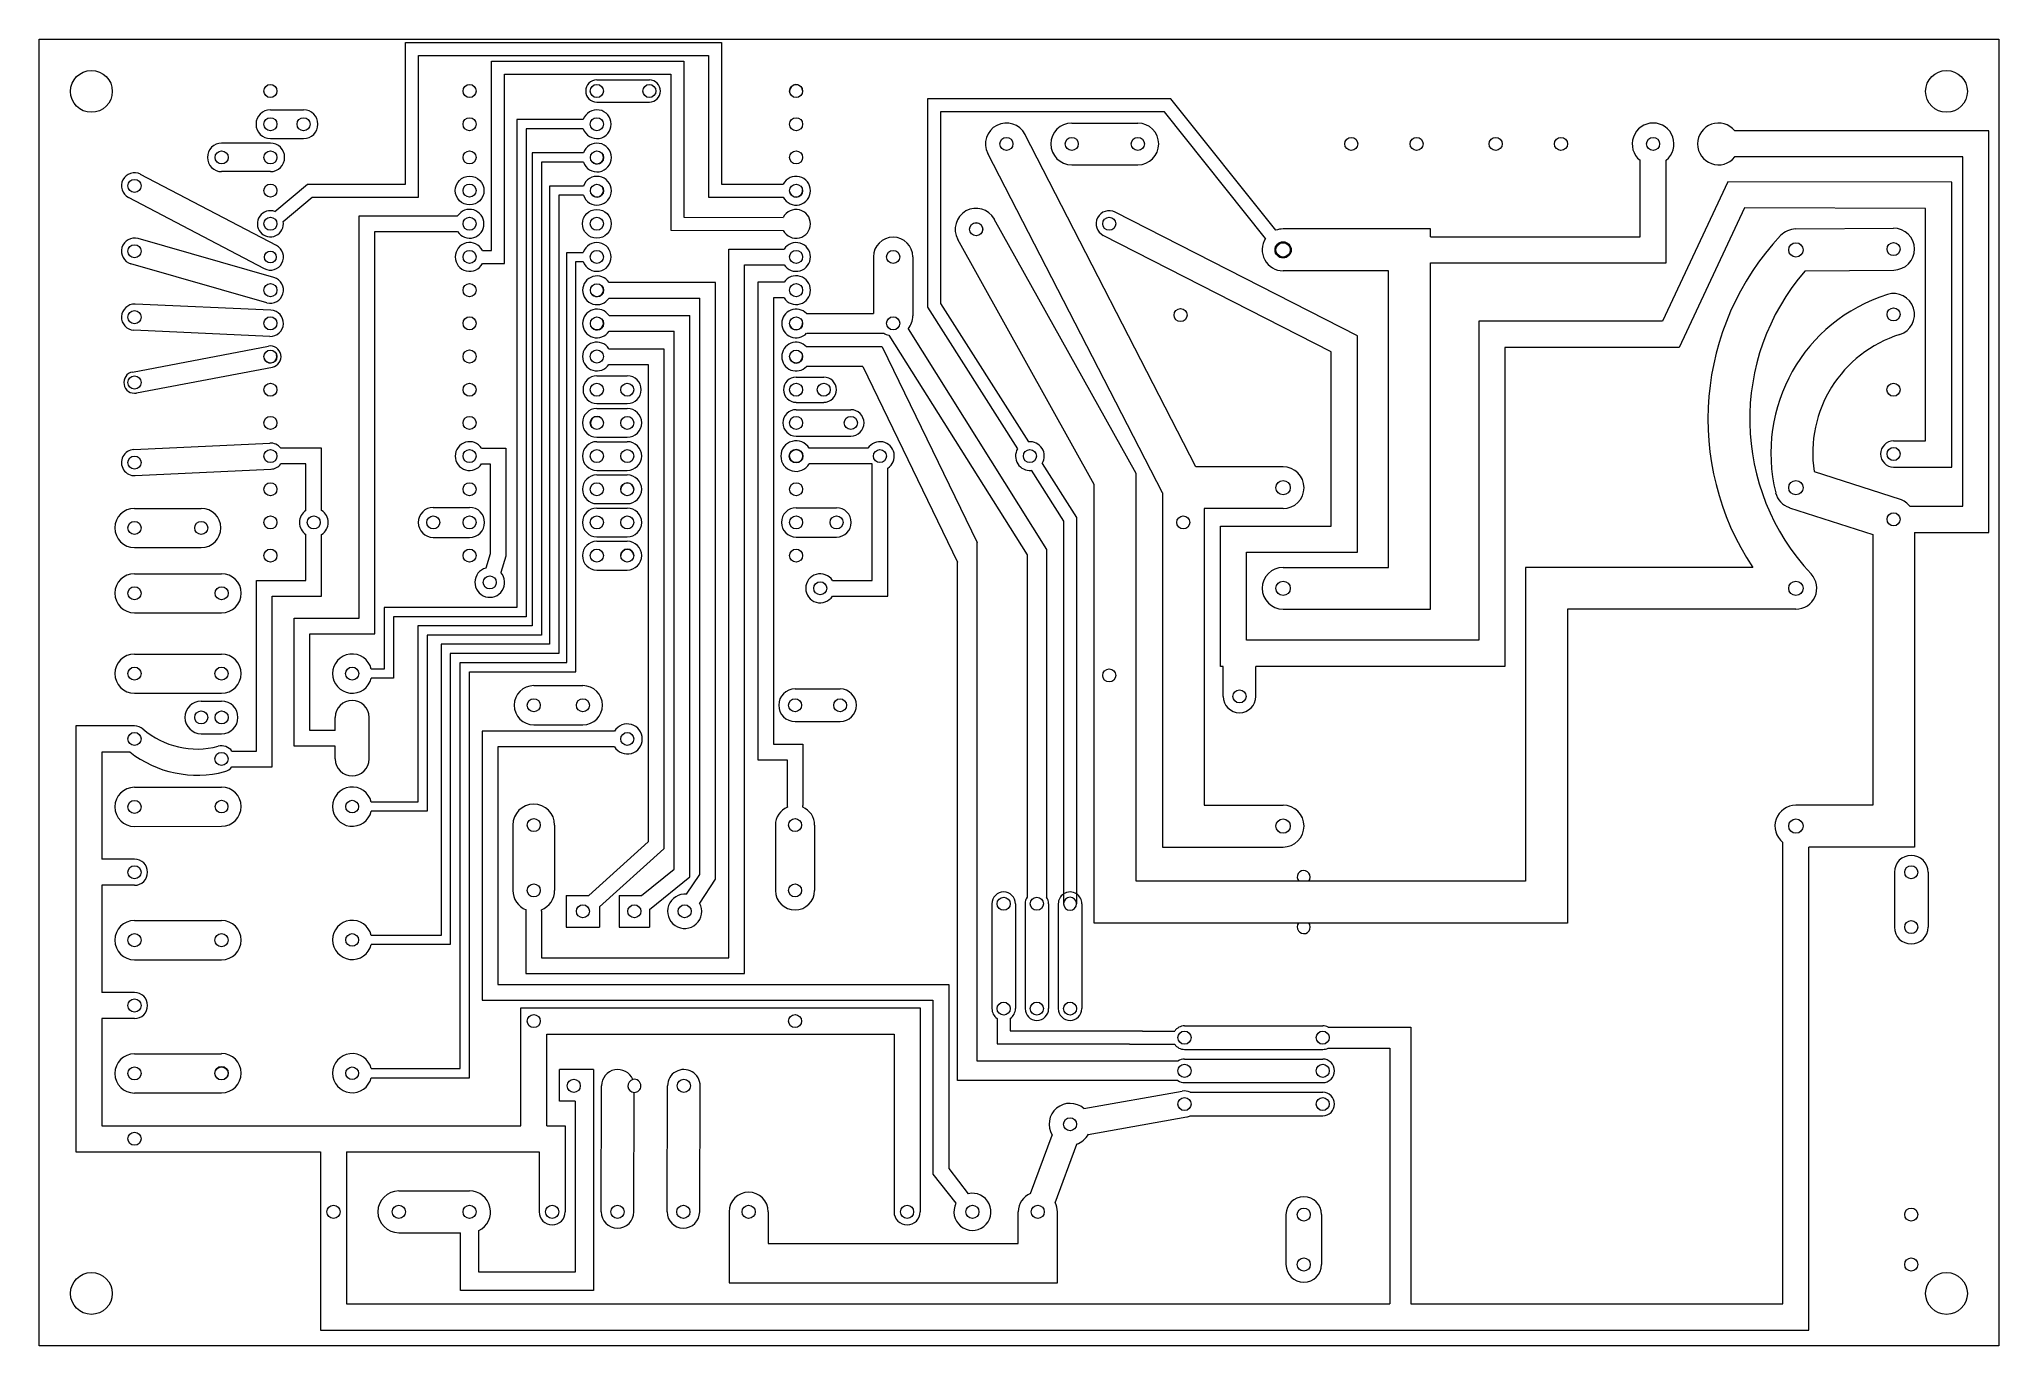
# Model space of a CAD drawing. Header units: millimetres. Extents: x 10 to 160, y 10 to 110.
import ezdxf

# ---------------------------------------------------------------- set-up
doc = ezdxf.new("R2010")
doc.units = ezdxf.units.MM

msp = doc.modelspace()

# ---------------------------------------------------------------- linework, layer by layer
at = {"color": 7, "linetype": 'Continuous', "lineweight": 15}
for p, q in [((10.34, 10.15), (10.34, 110.15)), ((10.34, 110.15), (160.34, 110.15)), ((38.38, 99.06), (38.38, 109.9)), ((38.38, 109.9), (62.57, 109.9)), ((62.57, 109.9), (62.57, 99.05)), ((160.34, 110.15), (160.34, 10.15)), ((39.38, 98.06), (39.38, 108.9)), ((39.38, 108.9), (61.57, 108.9)), ((44.96, 93.98), (44.96, 108.46)), ((44.96, 108.46), (59.69, 108.46)), ((59.69, 108.46), (59.69, 96.52)), ((61.57, 108.9), (61.57, 98.05)), ((45.96, 107.46), (58.69, 107.46)), ((45.96, 92.98), (45.96, 107.46)), ((53.03, 107.03), (57.05, 107.03)), ((58.69, 107.46), (58.69, 95.52)), ((53.03, 105.32), (57.05, 105.32)), ((78.34, 105.58), (78.34, 89.63)), ((96.96, 105.58), (78.34, 105.58)), ((105, 95.52), (96.96, 105.58)), ((28.04, 104.74), (30.58, 104.74)), ((46.91, 103.99), (46.91, 66.64)), ((51.99, 103.99), (46.91, 103.99)), ((96.48, 104.58), (79.34, 104.58)), ((79.34, 104.58), (79.34, 89.92)), ((89.38, 103.73), (94.44, 103.73)), ((104.22, 94.89), (96.48, 104.58)), ((28.04, 102.19), (24.31, 102.19)), ((28.04, 102.54), (30.58, 102.54)), ((51.99, 103.29), (47.61, 103.29)), ((47.61, 103.29), (47.61, 65.94)), ((98.89, 77.42), (85.8, 102.87)), ((159.59, 103.13), (140.12, 103.13)), ((159.59, 72.4), (159.59, 103.13)), ((48.09, 101.44), (48.09, 65.24)), ((52, 101.44), (48.09, 101.44)), ((52, 100.74), (48.79, 100.74)), ((48.79, 100.74), (48.79, 64.54)), ((96.32, 75.43), (82.96, 101.4)), ((89.38, 100.53), (94.44, 100.53)), ((132.88, 95.02), (132.88, 100.88)), ((134.88, 93.02), (134.88, 100.88)), ((157.59, 101.13), (140.12, 101.13)), ((157.59, 74.4), (157.59, 101.13)), ((28.5, 94.35), (18.1, 99.8)), ((28.04, 100.01), (24.31, 100.01)), ((28.38, 96.96), (30.88, 99.06)), ((30.88, 99.06), (38.38, 99.06)), ((62.57, 99.05), (67.3, 99.05)), ((139.61, 99.23), (134.61, 88.56)), ((156.74, 99.2), (139.61, 99.23)), ((156.74, 77.4), (156.74, 99.2)), ((27.58, 92.58), (17.17, 98.03)), ((29.02, 96.19), (31.24, 98.06)), ((31.24, 98.06), (39.38, 98.06)), ((49.41, 98.9), (49.41, 63.84)), ((52, 98.9), (49.41, 98.9)), ((52, 98.2), (50.11, 98.2)), ((50.11, 98.2), (50.11, 63.14)), ((61.57, 98.05), (67.3, 98.05)), ((68.78, 98.56), (68.78, 98.61)), ((34.83, 65.84), (34.83, 96.62)), ((34.83, 96.62), (42.36, 96.62)), ((59.69, 96.52), (67.3, 96.51)), ((94.3, 76.9), (83.45, 96.38)), ((111.25, 87.44), (92.7, 96.91)), ((140.88, 97.23), (135.88, 86.56)), ((154.74, 97.2), (140.88, 97.23)), ((154.74, 79.4), (154.74, 97.2)), ((28.31, 91.9), (17.91, 94.88)), ((36.03, 95.42), (42.36, 95.42)), ((36.03, 64.64), (36.03, 95.42)), ((58.69, 95.52), (67.3, 95.51)), ((91.1, 76.07), (80.66, 94.82)), ((109.25, 86.21), (91.79, 95.13)), ((116.83, 95.62), (105.56, 95.62)), ((116.83, 95.02), (116.83, 95.62)), ((116.83, 95.02), (132.88, 95.02)), ((144.8, 95.62), (152.28, 95.68)), ((44.27, 93.98), (44.96, 93.98)), ((50.73, 62.44), (50.73, 93.83)), ((50.73, 93.83), (51.99, 93.83)), ((51.43, 93.13), (51.99, 93.13)), ((51.43, 61.74), (51.43, 93.13)), ((63.12, 39.84), (63.12, 94.08)), ((63.12, 94.08), (67.36, 94.08)), ((74.2, 93.48), (74.2, 89.14)), ((77.22, 93.48), (77.22, 88.97)), ((116.83, 66.52), (116.83, 93.02)), ((116.83, 93.02), (134.88, 93.02)), ((27.76, 89.98), (17.36, 92.96)), ((44.27, 92.98), (45.96, 92.98)), ((62.12, 91.53), (53.96, 91.53)), ((62.12, 45.86), (62.12, 91.53)), ((64.32, 92.88), (67.36, 92.88)), ((64.32, 38.64), (64.32, 92.88)), ((65.35, 91.54), (65.35, 54.99)), ((67.36, 91.54), (65.35, 91.54)), ((113.63, 92.42), (105.56, 92.42)), ((113.63, 69.72), (113.63, 92.42)), ((145.53, 92.42), (152.31, 92.48)), ((53.96, 90.33), (60.92, 90.33)), ((60.92, 46.22), (60.92, 90.33)), ((66.55, 90.34), (66.55, 56.19)), ((67.36, 90.34), (66.55, 90.34)), ((28.08, 89.4), (17.68, 89.87)), ((53.96, 88.99), (60.14, 88.99)), ((60.14, 46.04), (60.14, 88.99)), ((69.08, 89.14), (74.2, 89.14)), ((78.34, 89.63), (85.23, 78.79)), ((79.34, 89.92), (86.08, 79.33)), ((120.53, 88.56), (120.53, 64.14)), ((134.61, 88.56), (120.53, 88.56)), ((27.99, 87.4), (17.59, 87.87)), ((53.96, 87.79), (58.94, 87.79)), ((58.94, 46.62), (58.94, 87.79)), ((68.78, 88.4), (68.78, 88.45)), ((69.09, 87.64), (74.99, 87.65)), ((75.39, 87.5), (85.96, 70.67)), ((76.85, 87.99), (87.46, 71.1)), ((111.25, 70.88), (111.25, 87.44)), ((17.49, 84.67), (27.89, 86.65)), ((28.54, 85.86), (28.52, 85.98)), ((53.95, 86.46), (58.16, 86.46)), ((58.16, 86.46), (58.16, 48.18)), ((68.78, 85.86), (68.78, 85.91)), ((74.88, 86.6), (69.08, 86.6)), ((74.88, 86.6), (82.14, 71.63)), ((109.25, 72.88), (109.25, 86.21)), ((135.88, 86.56), (122.53, 86.56)), ((122.53, 86.56), (122.53, 62.14)), ((17.79, 83.07), (28.19, 85.04)), ((53.03, 84.38), (55.36, 84.38)), ((53.95, 85.26), (56.96, 85.26)), ((56.96, 85.26), (56.96, 48.71)), ((68.28, 84.28), (70.4, 84.28)), ((73.38, 85.1), (69.08, 85.1)), ((73.38, 85.1), (80.64, 70.13)), ((53.03, 82.26), (55.36, 82.26)), ((53.03, 81.88), (55.36, 81.88)), ((68.28, 82.35), (70.4, 82.35)), ((68.28, 81.79), (72.47, 81.79)), ((53.03, 79.68), (55.36, 79.68)), ((68.28, 79.77), (72.47, 79.77)), ((17.59, 78.74), (27.99, 79.24)), ((31.96, 78.84), (28.84, 78.84)), ((31.96, 74.07), (31.96, 78.84)), ((44.21, 78.84), (46.06, 78.84)), ((46.06, 78.84), (46.06, 70.58)), ((53.03, 79.34), (55.36, 79.34)), ((73.78, 78.84), (69.29, 78.84)), ((152.29, 79.4), (154.74, 79.4)), ((17.68, 76.75), (28.08, 77.24)), ((30.76, 77.64), (28.84, 77.64)), ((30.76, 74.07), (30.76, 77.64)), ((44.21, 77.64), (44.86, 77.64)), ((44.86, 77.64), (44.86, 70.75)), ((53.03, 77.14), (55.36, 77.14)), ((53.03, 76.8), (55.36, 76.8)), ((74.1, 77.64), (69.29, 77.64)), ((74.1, 68.72), (74.1, 77.64)), ((75.3, 67.52), (75.3, 77.32)), ((86.28, 77.15), (88.75, 73.26)), ((87.12, 77.68), (89.75, 73.55)), ((94.3, 45.7), (94.3, 76.9)), ((105.56, 77.42), (98.89, 77.42)), ((146.2, 77.05), (152.78, 74.93)), ((152.29, 77.4), (156.74, 77.4)), ((91.1, 42.5), (91.1, 76.07)), ((96.32, 75.43), (96.32, 48.32)), ((17.64, 74.24), (22.75, 74.24)), ((40.51, 74.3), (43.29, 74.3)), ((53.03, 74.6), (55.36, 74.6)), ((53.03, 74.26), (55.36, 74.26)), ((68.28, 74.27), (71.38, 74.27)), ((89.75, 73.55), (89.75, 44.72)), ((105.56, 74.22), (99.52, 74.22)), ((99.52, 74.22), (99.52, 51.52)), ((144.32, 74.29), (150.69, 72.24)), ((153.54, 74.4), (157.59, 74.4)), ((30.76, 68.72), (30.76, 72.24)), ((31.96, 67.52), (31.96, 72.24)), ((40.51, 72.01), (43.29, 72.01)), ((53.03, 72.06), (55.36, 72.06)), ((68.28, 72.04), (71.38, 72.04)), ((88.75, 73.26), (88.75, 44.72)), ((100.77, 62.14), (100.77, 72.88)), ((100.77, 72.88), (109.25, 72.88)), ((150.69, 72.24), (150.69, 51.52)), ((153.89, 72.4), (159.59, 72.4)), ((153.89, 72.4), (153.89, 48.32)), ((17.64, 71.24), (22.75, 71.24)), ((44.86, 70.75), (44.54, 69.67)), ((46.06, 70.58), (45.68, 69.32)), ((53.03, 71.72), (55.36, 71.72)), ((82.14, 31.94), (82.14, 71.63)), ((85.96, 70.67), (85.96, 44.47)), ((87.46, 71.1), (87.46, 44.47)), ((102.77, 64.14), (102.77, 70.88)), ((102.77, 70.88), (111.25, 70.88)), ((17.64, 69.24), (24.31, 69.24)), ((53.03, 69.52), (55.36, 69.52)), ((80.64, 30.44), (80.64, 70.13)), ((105.56, 69.72), (113.63, 69.72)), ((124.12, 69.72), (124.12, 45.7)), ((141.51, 69.72), (124.12, 69.72)), ((26.98, 55.66), (26.98, 68.72)), ((26.98, 68.72), (30.76, 68.72)), ((28.18, 67.52), (31.96, 67.52)), ((28.18, 54.46), (28.18, 67.52)), ((71.06, 68.72), (74.1, 68.72)), ((71.06, 67.52), (75.3, 67.52)), ((17.64, 66.24), (24.31, 66.24)), ((36.76, 66.64), (36.76, 61.94)), ((46.91, 66.64), (36.76, 66.64)), ((105.56, 66.52), (116.83, 66.52)), ((144.81, 66.52), (127.32, 66.52)), ((127.32, 66.52), (127.32, 42.5)), ((29.86, 56.05), (29.86, 65.84)), ((29.86, 65.84), (34.83, 65.84)), ((31.06, 57.25), (31.06, 64.64)), ((31.06, 64.64), (36.03, 64.64)), ((47.61, 65.94), (37.46, 65.94)), ((37.46, 65.94), (37.46, 61.24)), ((39.33, 65.24), (39.33, 51.76)), ((48.09, 65.24), (39.33, 65.24)), ((48.79, 64.54), (40.03, 64.54)), ((40.03, 64.54), (40.03, 51.06)), ((17.64, 63.09), (24.3, 63.09)), ((41.1, 63.84), (41.1, 41.56)), ((49.41, 63.84), (41.1, 63.84)), ((50.11, 63.14), (41.8, 63.14)), ((41.8, 63.14), (41.8, 40.86)), ((120.53, 64.14), (102.77, 64.14)), ((36.76, 61.94), (35.76, 61.94)), ((42.57, 31.36), (42.57, 62.44)), ((42.57, 62.44), (50.73, 62.44)), ((43.27, 61.74), (51.43, 61.74)), ((43.27, 30.66), (43.27, 61.74)), ((100.97, 62.14), (100.77, 62.14)), ((100.97, 59.85), (100.97, 62.14)), ((122.53, 62.14), (103.47, 62.14)), ((103.47, 59.85), (103.47, 62.14)), ((17.64, 60.09), (24.3, 60.09)), ((37.46, 61.24), (35.76, 61.24)), ((48.2, 60.67), (51.96, 60.67)), ((68.2, 60.42), (71.65, 60.42)), ((22.75, 59.49), (24.31, 59.49)), ((13.15, 57.59), (13.15, 24.99)), ((17.64, 57.59), (13.15, 57.59)), ((33, 57.25), (31.06, 57.25)), ((33, 57.25), (33, 58.24)), ((35.6, 55.06), (35.6, 58.24)), ((44.26, 57.19), (44.26, 36.59)), ((54.38, 57.19), (44.26, 57.19)), ((48.2, 57.67), (51.96, 57.67)), ((68.2, 57.92), (71.65, 57.92)), ((17.28, 55.59), (15.15, 55.59)), ((15.15, 55.59), (15.15, 47.39)), ((22.75, 56.99), (24.31, 56.99)), ((25.1, 55.66), (26.98, 55.66)), ((33, 56.05), (29.86, 56.05)), ((33, 55.06), (33, 56.05)), ((45.46, 55.99), (45.46, 37.79)), ((54.38, 55.99), (45.46, 55.99)), ((66.55, 56.19), (68.8, 56.19)), ((68.8, 56.19), (68.8, 51.5)), ((25.1, 54.46), (28.18, 54.46)), ((65.35, 54.99), (67.6, 54.99)), ((67.6, 54.99), (67.6, 51.5)), ((17.63, 52.89), (24.29, 52.9)), ((39.33, 51.76), (35.76, 51.76)), ((40.03, 51.06), (35.76, 51.06)), ((99.52, 51.52), (105.56, 51.52)), ((150.69, 51.52), (144.81, 51.52)), ((17.64, 49.9), (24.3, 49.91)), ((46.6, 50), (46.6, 45)), ((49.8, 50), (49.8, 45)), ((66.7, 50), (66.7, 45)), ((69.7, 50), (69.7, 45)), ((56.96, 48.71), (52.41, 44.61)), ((58.16, 48.18), (53.23, 43.74)), ((96.32, 48.32), (105.56, 48.32)), ((143.81, 13.35), (143.81, 48.68)), ((153.89, 48.32), (145.81, 48.32)), ((145.81, 11.35), (145.81, 48.32)), ((17.64, 47.39), (15.15, 47.39)), ((56.45, 44.61), (58.94, 46.62)), ((17.64, 45.39), (15.15, 45.39)), ((15.15, 45.39), (15.15, 37.19)), ((57.05, 43.55), (60.14, 46.04)), ((59.9, 44.7), (60.92, 46.22)), ((60.9, 44.03), (62.12, 45.86)), ((124.12, 45.7), (94.3, 45.7)), ((152.35, 46.39), (152.35, 42.19)), ((154.93, 46.39), (154.93, 42.19)), ((50.69, 44.61), (50.69, 42.19)), ((50.69, 44.61), (52.41, 44.61)), ((53.23, 43.74), (53.23, 42.19)), ((54.75, 44.61), (54.75, 42.19)), ((54.75, 44.61), (56.45, 44.61)), ((57.05, 43.55), (57.05, 42.19)), ((83.27, 43.98), (83.27, 35.95)), ((85.07, 43.98), (85.07, 35.95)), ((85.81, 43.98), (85.81, 35.95)), ((87.61, 43.98), (87.61, 35.95)), ((88.35, 43.98), (88.35, 35.95)), ((88.75, 44.72), (88.75, 43.98)), ((89.75, 44.72), (89.75, 43.98)), ((90.15, 43.98), (90.15, 35.95)), ((17.64, 42.69), (24.3, 42.69)), ((47.6, 43.4), (47.6, 38.64)), ((48.8, 43.4), (48.8, 39.84)), ((50.69, 42.19), (53.23, 42.19)), ((54.75, 42.19), (57.05, 42.19)), ((127.32, 42.5), (91.1, 42.5)), ((41.1, 41.56), (35.76, 41.56)), ((41.8, 40.86), (35.76, 40.86)), ((17.64, 39.69), (24.3, 39.69)), ((48.8, 39.84), (63.12, 39.84)), ((45.46, 37.79), (79.96, 37.79)), ((47.6, 38.64), (64.32, 38.64)), ((79.96, 37.79), (79.96, 23.71)), ((17.64, 37.19), (15.15, 37.19)), ((44.26, 36.59), (78.76, 36.59)), ((78.76, 36.59), (78.76, 23.29)), ((17.64, 35.19), (15.15, 35.19)), ((15.15, 35.19), (15.15, 26.99)), ((47.2, 26.99), (47.2, 36)), ((47.2, 36), (77.78, 36)), ((77.78, 36), (77.78, 20.4)), ((83.67, 35.2), (83.67, 33.25)), ((84.67, 35.2), (84.67, 34.25)), ((98.01, 34.63), (108.59, 34.63)), ((109, 34.53), (115.34, 34.53)), ((115.34, 34.53), (115.34, 13.35)), ((49.2, 34), (75.78, 34)), ((49.2, 26.99), (49.2, 34)), ((75.78, 34), (75.78, 20.4)), ((83.67, 33.25), (93.8, 33.25)), ((84.67, 34.25), (94.8, 34.25)), ((93.8, 33.25), (93.8, 33.23)), ((93.8, 33.23), (97.26, 33.23)), ((94.8, 34.25), (94.8, 34.23)), ((94.8, 34.23), (97.26, 34.23)), ((17.63, 32.49), (24.29, 32.5)), ((97.51, 31.94), (82.14, 31.94)), ((98.01, 32.83), (108.59, 32.83)), ((98.01, 32.09), (108.59, 32.09)), ((109, 32.93), (113.74, 32.93)), ((113.74, 32.93), (113.74, 13.35)), ((35.76, 31.36), (42.57, 31.36)), ((35.76, 30.66), (43.27, 30.66)), ((50.17, 28.87), (50.17, 31.29)), ((52.77, 31.29), (50.17, 31.29)), ((52.77, 31.29), (52.77, 14.39)), ((53.36, 20.4), (53.39, 30.04)), ((58.4, 20.4), (58.44, 30.04)), ((60.9, 20.39), (60.94, 30.04)), ((97.51, 30.44), (80.64, 30.44)), ((98.01, 30.29), (108.59, 30.29)), ((17.64, 29.5), (24.3, 29.51)), ((51.37, 28.87), (50.17, 28.87)), ((51.37, 28.87), (51.37, 15.79)), ((55.86, 20.39), (55.89, 29.54)), ((90.3, 28.3), (97.84, 29.63)), ((98.45, 29.55), (108.59, 29.55)), ((90.65, 26.33), (98.19, 27.67)), ((98.45, 27.75), (108.59, 27.75)), ((15.15, 26.99), (47.2, 26.99)), ((49.2, 26.99), (50.61, 26.99)), ((50.61, 26.99), (50.61, 20.4)), ((86.23, 21.79), (87.88, 26.27)), ((88.11, 21.1), (89.76, 25.58)), ((13.15, 24.99), (31.87, 24.99)), ((31.87, 24.99), (31.87, 11.35)), ((33.87, 24.99), (48.61, 24.99)), ((33.87, 24.99), (33.87, 13.35)), ((48.61, 24.99), (48.61, 20.4)), ((78.76, 23.29), (80.51, 21.05)), ((79.96, 23.71), (81.46, 21.78)), ((37.87, 22), (43.29, 22)), ((63.15, 20.4), (63.15, 14.97)), ((66.15, 20.4), (66.15, 17.97)), ((85.28, 17.97), (85.28, 20.4)), ((88.28, 14.97), (88.28, 20.4)), ((105.78, 20.19), (105.78, 16.37)), ((108.5, 20.19), (108.5, 16.37)), ((37.87, 18.8), (42.59, 18.8)), ((42.59, 14.39), (42.59, 18.8)), ((43.99, 15.79), (43.99, 18.96)), ((66.15, 17.97), (85.28, 17.97)), ((51.37, 15.79), (43.99, 15.79)), ((52.77, 14.39), (42.59, 14.39)), ((63.15, 14.97), (88.28, 14.97)), ((33.87, 13.35), (113.74, 13.35)), ((115.34, 13.35), (143.81, 13.35)), ((31.87, 11.35), (145.81, 11.35)), ((160.34, 10.15), (10.34, 10.15))]:
    msp.add_line(p, q, dxfattribs=at)
at = {"color": 7, "linetype": 'Continuous', "lineweight": 15, "flags": 128}
for points in [[(53.53, 101.1), (53.49, 101.29), (53.4, 101.44)], [(53.53, 98.56), (53.49, 98.75), (53.4, 98.9)], [(53.53, 90.94), (53.49, 91.13), (53.4, 91.28)], [(53.53, 88.4), (53.49, 88.59), (53.4, 88.74)], [(107.52, 45.7), (107.6, 45.83), (107.64, 46.02)], [(107.64, 42.19), (107.6, 42.38), (107.53, 42.5)]]:
    msp.add_lwpolyline(points, dxfattribs=at)
at = {"color": 7, "linetype": 'Continuous', "lineweight": 15}
for centre, radius in [((14.34, 106.15), 1.6), ((28.04, 106.18), 0.5), ((43.29, 106.18), 0.5), ((53.03, 106.18), 0.5), ((57.05, 106.18), 0.5), ((68.28, 106.18), 0.5), ((156.34, 106.15), 1.6), ((28.04, 103.64), 0.5), ((30.58, 103.64), 0.5), ((43.29, 103.64), 0.5), ((53.03, 103.64), 0.5), ((68.28, 103.64), 0.5), ((84.38, 102.13), 0.5), ((89.38, 102.13), 0.5), ((94.44, 102.13), 0.5), ((110.78, 102.13), 0.5), ((115.78, 102.13), 0.5), ((121.83, 102.13), 0.5), ((126.83, 102.13), 0.5), ((133.88, 102.13), 0.5), ((24.31, 101.1), 0.5), ((28.04, 101.1), 0.5), ((43.29, 101.1), 0.5), ((53.04, 101.09), 0.5), ((68.28, 101.1), 0.5), ((17.64, 98.92), 0.5), ((28.04, 98.56), 0.5), ((43.29, 98.56), 1.1), ((43.29, 98.56), 0.5), ((53.04, 98.55), 0.5), ((68.28, 98.55), 0.5), ((28.04, 96.02), 0.5), ((43.29, 96.02), 0.5), ((53.03, 96.02), 1.1), ((53.03, 96.02), 0.5), ((82.06, 95.6), 0.504), ((82.06, 95.6), 0.5), ((92.25, 96.02), 0.5), ((105.56, 94.02), 0.62), ((105.56, 94.02), 0.55), ((144.81, 94.02), 0.55), ((152.29, 94.08), 0.5), ((17.64, 93.92), 0.5), ((28.04, 93.47), 0.45), ((43.29, 93.48), 0.5), ((53.03, 93.48), 0.5), ((68.28, 93.48), 0.5), ((75.71, 93.48), 0.5), ((28.04, 90.94), 0.5), ((43.29, 90.94), 0.5), ((53.04, 90.93), 0.5), ((68.28, 90.94), 0.5), ((17.64, 88.87), 0.503), ((17.64, 88.87), 0.5), ((28.04, 88.4), 0.5), ((43.29, 88.4), 0.5), ((53.04, 88.39), 0.5), ((68.28, 88.39), 0.5), ((75.71, 88.4), 0.5), ((97.71, 89.03), 0.5), ((152.29, 89.08), 0.5), ((28.04, 85.85), 0.5), ((43.29, 85.86), 0.5), ((53.03, 85.86), 0.5), ((68.28, 85.85), 0.5), ((17.64, 83.87), 0.5), ((28.04, 83.32), 0.5), ((43.29, 83.32), 0.5), ((53.03, 83.32), 0.5), ((55.36, 83.32), 0.5), ((68.28, 83.32), 0.5), ((70.4, 83.32), 0.5), ((152.28, 83.32), 0.5), ((28.04, 80.78), 0.5), ((43.29, 80.78), 0.5), ((53.03, 80.78), 0.5), ((55.36, 80.78), 0.5), ((68.28, 80.78), 0.5), ((72.47, 80.78), 0.5), ((17.64, 77.74), 0.5), ((28.04, 78.24), 0.5), ((43.29, 78.24), 0.5), ((53.03, 78.24), 0.5), ((55.36, 78.24), 0.5), ((68.28, 78.24), 0.521), ((68.28, 78.24), 0.5), ((74.7, 78.24), 0.5), ((86.18, 78.24), 0.5), ((152.29, 78.4), 0.5), ((28.04, 75.7), 0.5), ((43.29, 75.7), 0.5), ((53.03, 75.7), 0.5), ((55.36, 75.7), 0.5), ((68.28, 75.7), 0.5), ((105.56, 75.82), 0.55), ((144.81, 75.82), 0.55), ((28.04, 73.16), 0.5), ((31.36, 73.16), 0.5), ((40.51, 73.16), 0.5), ((43.29, 73.16), 0.5), ((53.03, 73.16), 0.5), ((55.36, 73.16), 0.5), ((68.28, 73.16), 0.5), ((71.38, 73.16), 0.5), ((97.92, 73.16), 0.5), ((152.29, 73.4), 0.5), ((17.64, 72.74), 0.5), ((22.75, 72.74), 0.5), ((28.04, 70.62), 0.5), ((43.29, 70.62), 0.5), ((53.03, 70.62), 0.5), ((55.36, 70.62), 0.5), ((68.28, 70.62), 0.5), ((44.83, 68.57), 0.5), ((17.64, 67.74), 0.5), ((24.31, 67.74), 0.5), ((70.13, 68.12), 0.5), ((105.56, 68.12), 0.55), ((144.81, 68.12), 0.55), ((17.64, 61.59), 0.5), ((24.3, 61.59), 0.5), ((34.3, 61.59), 0.5), ((92.25, 61.45), 0.5), ((102.22, 59.85), 0.5), ((22.75, 58.24), 0.5), ((24.31, 58.24), 0.5), ((48.2, 59.17), 0.5), ((51.96, 59.17), 0.5), ((68.2, 59.17), 0.5), ((71.65, 59.17), 0.493), ((17.64, 56.59), 0.5), ((55.36, 56.59), 0.5), ((24.3, 55.06), 0.5), ((17.64, 51.39), 0.5), ((24.3, 51.41), 0.486), ((34.3, 51.41), 0.486), ((48.2, 50), 0.5), ((68.2, 50), 0.5), ((105.56, 49.92), 0.55), ((144.81, 49.92), 0.55), ((17.64, 46.39), 0.5), ((153.64, 46.39), 0.5), ((48.2, 45), 0.5), ((68.2, 45), 0.5), ((51.96, 43.4), 0.5), ((55.9, 43.4), 0.5), ((59.75, 43.4), 0.5), ((84.17, 43.98), 0.5), ((86.71, 43.98), 0.5), ((153.64, 42.19), 0.5), ((17.64, 41.19), 0.5), ((17.64, 41.19), 0.501), ((24.3, 41.19), 0.5), ((34.3, 41.21), 0.486), ((17.64, 36.19), 0.5), ((17.64, 36.19), 0.501), ((84.17, 35.95), 0.5), ((86.71, 35.95), 0.5), ((89.25, 35.95), 0.5), ((48.2, 35), 0.5), ((68.2, 35), 0.5), ((98.01, 33.73), 0.5), ((108.59, 33.73), 0.5), ((24.3, 31.01), 0.514), ((98.01, 31.19), 0.5), ((108.59, 31.19), 0.5), ((17.64, 30.99), 0.5), ((24.3, 30.99), 0.5), ((34.3, 31.01), 0.486), ((51.26, 30.04), 0.5), ((59.69, 30.04), 0.5), ((98.01, 28.65), 0.5), ((108.59, 28.65), 0.5), ((89.25, 27.1), 0.5), ((17.64, 25.99), 0.5), ((32.87, 20.4), 0.5), ((37.87, 20.4), 0.5), ((43.29, 20.4), 0.5), ((49.61, 20.4), 0.5), ((54.61, 20.4), 0.5), ((59.65, 20.4), 0.5), ((64.65, 20.4), 0.5), ((76.78, 20.4), 0.5), ((81.78, 20.4), 0.5), ((86.78, 20.4), 0.5), ((107.14, 20.19), 0.5), ((153.64, 20.19), 0.5), ((107.14, 16.37), 0.5), ((153.64, 16.37), 0.5), ((14.34, 14.15), 1.6), ((156.34, 14.15), 1.6)]:
    msp.add_circle(centre, radius, dxfattribs=at)
for centre, radius, start, end in [((53.03, 106.18), 0.853, 90, 270), ((57.05, 106.18), 0.853, 270, 90), ((68.28, 106.17), 0.5, 7.0508, 185.6819), ((28.04, 103.64), 1.1, 90, 270), ((30.58, 103.64), 1.1, 270, 90), ((53.03, 103.64), 1.1, 198.553, 161.447), ((84.38, 102.13), 1.6, 27.2182, 207.2182), ((89.38, 102.13), 1.6, 90, 270), ((94.44, 102.13), 1.6, 270, 90), ((133.88, 102.13), 1.6, 308.6822, 231.3178), ((138.88, 102.13), 1.6, 38.6822, 321.3178), ((24.31, 101.1), 1.09, 90, 270), ((28.04, 101.1), 1.09, 270, 90), ((53.04, 101.09), 1.1, 198.553, 161.447), ((53.03, 101.1), 0.5, 224.5881, 0), ((17.64, 98.92), 0.999, 62.3333, 242.3333), ((53.04, 98.55), 1.1, 198.553, 161.447), ((68.28, 98.55), 1.1, 207.0357, 152.9643), ((53.03, 98.56), 0.5, 224.5881, 0), ((68.28, 98.56), 0.5, 187.0508, 0), ((28.04, 96.02), 1, 69.9338, 10.1056), ((43.29, 96.02), 1.1, 213.0557, 146.9443), ((68.28, 96.01), 1.1, 206.9609, 152.8895), ((82.06, 95.6), 1.6, 29.118, 209.118), ((92.25, 96.02), 1, 62.9505, 242.9505), ((17.64, 93.92), 1, 74.0014, 254.0014), ((43.29, 93.48), 1.1, 27.0357, 332.9643), ((53.03, 93.48), 1.1, 198.553, 161.447), ((68.28, 93.48), 1.1, 213.0557, 146.9443), ((75.71, 93.48), 1.51, 0, 180), ((105.56, 94.02), 1.6, 146.8521, 270), ((105.56, 94.02), 1.6, 90, 110.4321), ((158.59, 81.07), 20.51, 136.7843, 213.593), ((144.81, 94.02), 1.6, 90.5086, 136.7843), ((152.29, 94.08), 1.6, 270.5086, 90.5086), ((28.04, 93.47), 0.999, 242.3333, 62.3333), ((28.04, 90.94), 1, 254.0014, 74.0014), ((53.04, 90.93), 1.1, 33.0557, 326.9443), ((68.28, 90.94), 1.1, 213.0557, 146.9443), ((158.59, 81.07), 17.31, 139.0073, 223.2157), ((53.03, 90.94), 0.5, 224.5881, 0), ((155.61, 78.47), 12.71, 107.3473, 193.8309), ((152.29, 89.08), 1.6, 287.3473, 107.3473), ((17.64, 88.87), 1, 87.3956, 267.3956), ((28.04, 88.4), 1, 267.3956, 87.3956), ((53.04, 88.39), 1.1, 33.0557, 326.9443), ((68.28, 88.39), 1.1, 43.0774, 317.1057), ((75.71, 88.97), 1.51, 319.165, 0), ((53.03, 88.4), 0.5, 224.5881, 0), ((68.28, 88.4), 0.5, 187.0508, 0), ((75.71, 88.97), 1.51, 241.484, 257.771), ((155.61, 78.47), 9.51, 107.3473, 188.5978), ((28.04, 85.86), 0.5, 196.103, 0), ((28.04, 85.85), 0.818, 280.7516, 100.7516), ((53.03, 85.86), 1.1, 33.0557, 326.9443), ((68.28, 85.85), 1.1, 42.9859, 317.0141), ((68.28, 85.86), 0.5, 187.0508, 0), ((17.64, 83.87), 0.818, 100.7516, 280.7516), ((53.03, 83.32), 1.06, 90, 270), ((55.36, 83.32), 1.06, 270, 90), ((68.28, 83.32), 0.962, 90, 270), ((70.4, 83.32), 0.962, 270, 90), ((53.03, 80.78), 1.1, 90, 270), ((53.04, 80.77), 0.5, 44.5881, 222.7079), ((55.36, 80.78), 1.1, 270, 90), ((68.28, 80.78), 1.01, 90, 270), ((72.47, 80.78), 1.01, 270, 90), ((17.64, 77.74), 1, 92.7121, 272.7121), ((28.04, 78.24), 1, 36.8699, 92.7121), ((43.29, 78.24), 1.1, 32.9942, 327.0058), ((53.03, 78.24), 1.1, 90, 270), ((55.36, 78.24), 1.1, 270, 90), ((68.28, 78.24), 1.17, 30.7657, 329.2343), ((74.7, 78.24), 1.1, 303.0557, 146.9443), ((86.18, 78.24), 1.1, 149.6129, 275.2659), ((86.18, 78.24), 1.1, 329.5901, 95.2888), ((152.29, 78.4), 1, 90, 270), ((28.04, 78.24), 1, 272.7121, 323.1301), ((53.03, 75.7), 1.1, 90, 270), ((55.36, 75.7), 1.1, 270, 90), ((105.56, 75.82), 1.6, 270, 90), ((55.36, 75.68), 0.5, 0, 179.158), ((144.81, 75.82), 1.6, 193.8309, 252.1283), ((17.64, 72.74), 1.5, 90, 270), ((22.75, 72.74), 1.5, 270, 90), ((31.36, 73.16), 1.1, 123.1988, 236.8012), ((31.36, 73.16), 1.1, 303.1988, 56.8012), ((40.51, 73.16), 1.15, 90, 270), ((43.29, 73.16), 1.15, 270, 90), ((53.03, 73.16), 1.1, 90, 270), ((55.36, 73.16), 1.1, 270, 90), ((68.28, 73.16), 1.12, 90, 270), ((71.38, 73.16), 1.12, 270, 90), ((152.29, 73.4), 1.6, 38.6822, 72.1283), ((53.03, 70.62), 1.1, 90, 270), ((55.36, 70.62), 0.5, 0, 179.9559), ((55.36, 70.62), 1.1, 270, 90), ((17.64, 67.74), 1.5, 90, 270), ((24.31, 67.74), 1.5, 270, 90), ((44.83, 68.57), 1.14, 105.002, 41.2387), ((70.13, 68.12), 1.11, 32.6929, 327.3071), ((105.56, 68.12), 1.6, 90, 270), ((144.81, 68.12), 1.6, 270, 43.2157), ((17.64, 61.59), 1.5, 90, 270), ((24.3, 61.59), 1.5, 270, 90), ((34.3, 61.59), 1.5, 13.4934, 346.5066), ((48.2, 59.17), 1.5, 90, 270), ((51.96, 59.17), 1.5, 270, 90), ((68.2, 59.17), 1.25, 90, 270), ((71.65, 59.17), 1.25, 270, 90), ((22.75, 58.24), 1.25, 90, 270), ((24.31, 58.24), 1.25, 270, 90), ((34.3, 58.24), 1.3, 0, 180), ((102.22, 59.85), 1.25, 180, 0), ((17.64, 56.59), 1, 49.3595, 90), ((22.43, 62.18), 6.36, 229.3595, 284.7331), ((55.36, 56.59), 1.15, 211.4152, 148.5848), ((22.43, 62.18), 8.36, 231.9685, 284.7331), ((24.3, 55.06), 1, 36.8699, 104.7331), ((24.3, 55.06), 1, 284.7331, 323.1301), ((34.3, 55.06), 1.3, 180, 0), ((17.64, 51.39), 1.5, 90.1176, 270.1176), ((24.3, 51.41), 1.5, 270.1176, 90.1176), ((34.3, 51.41), 1.5, 13.4934, 346.5066), ((48.2, 50), 1.6, 0, 180), ((68.2, 50), 1.5, 113.0739, 180), ((68.2, 51.5), 0.6, 180, 191.537), ((68.2, 51.5), 0.6, 348.463, 0), ((68.2, 50), 1.5, 0, 66.9261), ((105.56, 49.92), 1.6, 270, 90), ((144.81, 49.92), 1.6, 90, 231.3178), ((17.64, 46.39), 1, 270, 90), ((107.14, 46.02), 0.5, 0, 219.9502), ((153.64, 46.39), 1.29, 0, 180), ((48.2, 45), 1.6, 180, 248.3862), ((48.2, 43.4), 0.6, 169.1931, 180), ((48.2, 45), 1.6, 291.6138, 0), ((48.2, 43.4), 0.6, 0, 10.8069), ((59.75, 43.4), 1.31, 83.3452, 28.9015), ((68.2, 45), 1.5, 180, 0), ((84.17, 43.98), 0.9, 0, 180), ((86.71, 43.98), 0.9, 146.4427, 180), ((86.71, 43.98), 0.9, 0, 33.5573), ((89.25, 43.98), 0.9, 123.749, 180), ((89.25, 43.98), 0.9, 56.251, 123.749), ((89.25, 43.98), 0.5, 0, 180), ((89.25, 43.98), 0.5, 180, 0), ((89.25, 43.98), 0.9, 0, 56.251), ((17.64, 41.19), 1.5, 90, 270), ((24.3, 41.19), 1.5, 270, 90), ((34.3, 41.21), 1.5, 13.4934, 346.5066), ((107.14, 42.19), 0.5, 141.3323, 0), ((153.64, 42.19), 1.29, 180, 0), ((17.64, 36.19), 1, 270, 90), ((84.17, 35.95), 0.9, 180, 236.251), ((84.17, 35.95), 0.9, 303.749, 0), ((86.71, 35.95), 0.9, 180, 0), ((89.25, 35.95), 0.9, 180, 0), ((98.01, 33.73), 0.9, 90, 146.251), ((108.59, 33.73), 0.9, 62.734, 90), ((98.01, 33.73), 0.9, 213.749, 270), ((17.64, 30.99), 1.5, 90.1176, 270.1176), ((24.3, 31.01), 1.5, 270.1176, 90.1176), ((34.3, 31.01), 1.5, 13.4934, 346.5066), ((98.01, 31.19), 0.9, 90, 123.5573), ((108.59, 33.73), 0.9, 270, 297.266), ((108.59, 31.19), 0.9, 270, 90), ((54.64, 30.04), 1.25, 22.9599, 179.8128), ((55.9, 30.04), 0.5, 102.8362, 268.432), ((55.9, 30.04), 0.5, 0, 102.8362), ((55.9, 30.04), 0.5, 268.432, 0), ((59.69, 30.04), 1.25, 359.8128, 179.8128), ((98.01, 31.19), 0.9, 236.4427, 270), ((89.25, 27.1), 1.6, 48.7382, 211.1038), ((98.01, 28.65), 1, 64.1581, 100.056), ((108.59, 28.65), 0.9, 270, 90), ((98.01, 28.65), 1, 280.056, 295.8419), ((89.25, 27.1), 1.6, 288.4682, 331.3738), ((37.87, 20.4), 1.6, 90, 270), ((43.29, 20.4), 1.6, 295.9445, 90), ((64.65, 20.4), 1.5, 0, 180), ((81.78, 20.4), 1.42, 152.8736, 103.0425), ((86.78, 20.4), 1.5, 111.5963, 180), ((86.78, 20.4), 1.5, 0, 27.9757), ((107.14, 20.19), 1.36, 0, 180), ((49.61, 20.4), 1, 180, 0), ((54.61, 20.4), 1.25, 179.8128, 359.8128), ((59.65, 20.4), 1.25, 179.8128, 359.8128), ((76.78, 20.4), 1, 180, 0), ((107.14, 16.37), 1.36, 180, 0)]:
    msp.add_arc(centre, radius, start, end, dxfattribs=at)

doc.saveas('drawing.dxf')
